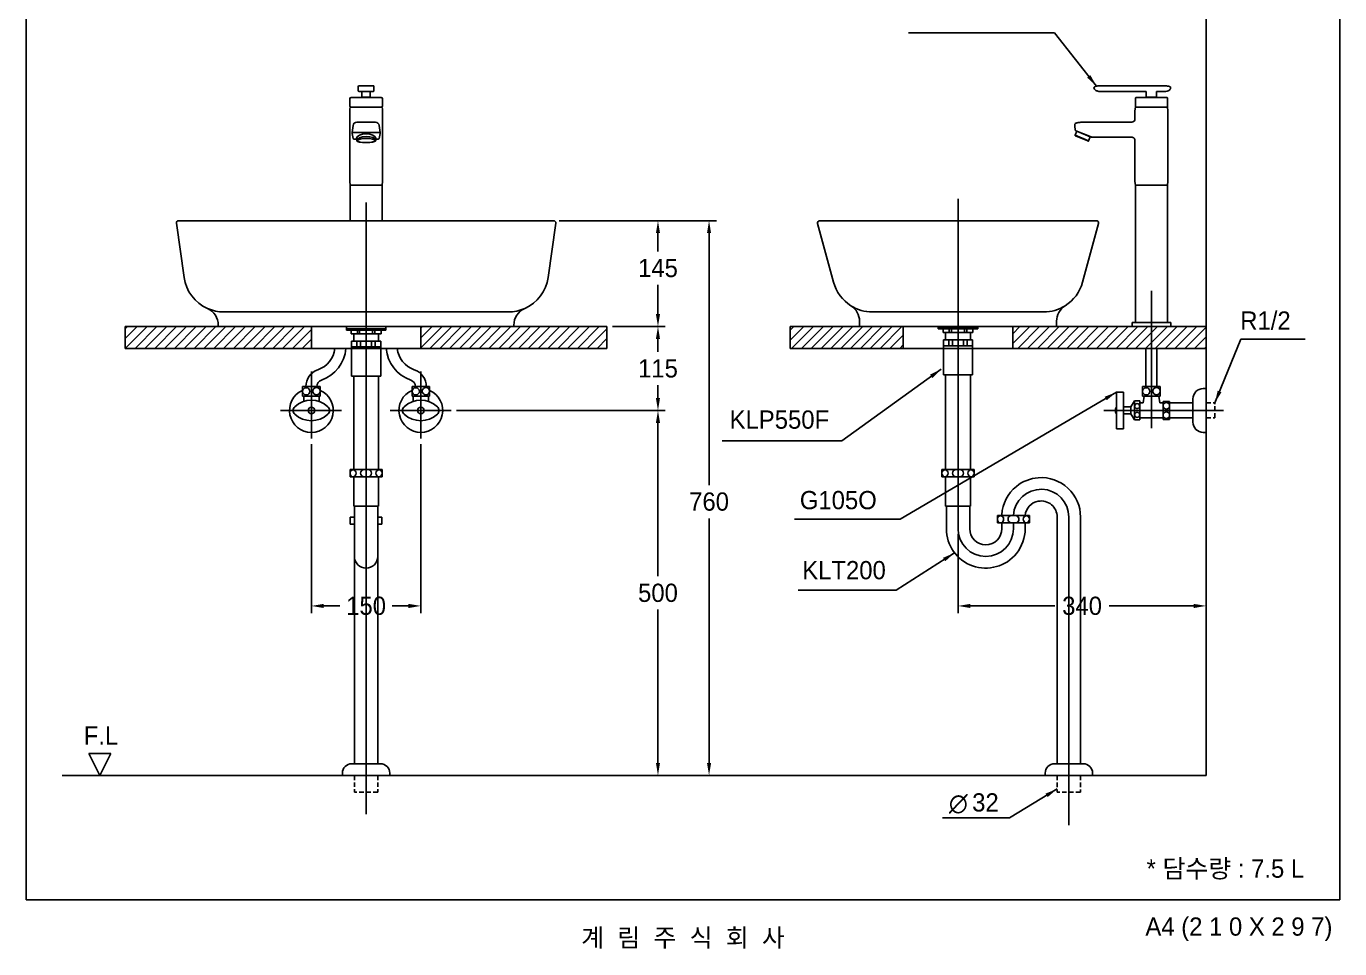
# Model space of a CAD drawing. Header units: millimetres. Extents: x 0 to 3800, y -67 to 2530.
# Drawn here: x 2000 to 3800, y -67 to 1197 of the extents above; entities that cross this region are included whole.
import ezdxf
from ezdxf.enums import TextEntityAlignment as Align
from ezdxf.lldxf.tags import DXFTag

# ---------------------------------------------------------------- set-up
doc = ezdxf.new("R2010")
doc.units = ezdxf.units.MM
doc.linetypes.add('DASHED2', pattern=[9.525, 6.35, -3.175])
for name, color, linetype in [('TEXT', 7, 'Continuous'), ('내부선 및 부속', 4, 'Continuous'), ('도각라인', 255, 'Continuous'), ('외형선', 3, 'Continuous'), ('점선', 6, 'DASHED2'), ('중심선', 1, 'DASHED'), ('치수선', 7, 'Continuous')]:
    doc.layers.add(name, color=color, linetype=linetype)
doc.styles.add('140911', font='HBATANG.TTF')
doc.styles.add('____', font='')
doc.styles.add('타이틀', font='H2GTRM.TTF', dxfattribs={"height": 25})
doc.styles.get('____').set_extended_font_data('굴림')
tags = doc.linetypes.add('DASHDOT', pattern=[70, 31, -13, 13, -13]).pattern_tags.tags
tags[10:11] = [DXFTag(74, 4), DXFTag(75, 0), DXFTag(340, '0'), DXFTag(46, 0.0), DXFTag(50, 0.0), DXFTag(44, 0.0), DXFTag(45, 0.0)]
tags[8:9] = [DXFTag(74, 4), DXFTag(75, 0), DXFTag(340, '0'), DXFTag(46, 0.0), DXFTag(50, 0.0), DXFTag(44, 0.0), DXFTag(45, 0.0)]
tags[6:7] = [DXFTag(74, 4), DXFTag(75, 0), DXFTag(340, '0'), DXFTag(46, 0.0), DXFTag(50, 0.0), DXFTag(44, 0.0), DXFTag(45, 0.0)]
tags[4:5] = [DXFTag(74, 4), DXFTag(75, 0), DXFTag(340, '0'), DXFTag(46, 0.0), DXFTag(50, 0.0), DXFTag(44, 0.0), DXFTag(45, 0.0)]
tags = doc.linetypes.add('DASHED', pattern=[25.72, 12.86, -12.86]).pattern_tags.tags
tags[6:7] = [DXFTag(74, 4), DXFTag(75, 0), DXFTag(340, '0'), DXFTag(46, 0.0), DXFTag(50, 0.0), DXFTag(44, 0.0), DXFTag(45, 0.0)]
tags[4:5] = [DXFTag(74, 4), DXFTag(75, 0), DXFTag(340, '0'), DXFTag(46, 0.0), DXFTag(50, 0.0), DXFTag(44, 0.0), DXFTag(45, 0.0)]
doc.dimstyles.new('MSADIM', dxfattribs={"dimtxt": 33, "dimasz": 17, "dimexe": 10, "dimexo": 7.5, "dimgap": 10, "dimtad": 0, "dimtih": 1, "dimtoh": 1, "dimdec": 0, "dimzin": 1, "dimdsep": 46, "dimtxsty": '____', "dimcen": 11.25, "dimadec": 0, "dimazin": 0, "dimtfac": 1, "dimtdec": 0, "dimtix": 1, "dimtmove": 0, "dimatfit": 3, "dimfxl": 1, "dimtolj": 1, "dimtzin": 1, "dimarcsym": 0})
pattern_1 = [(45, (772.659, 6545.407), (-6.735192, 6.735192), [])]
pattern_2 = [(45, (729.512, 6545.407), (-6.735192, 6.735192), [])]

# ---------------------------------------------------------------- blocks, each defined once
blk = doc.blocks.new('*D58')
at = {"layer": '치수선', "color": 0, "linetype": 'Continuous', "lineweight": -2, "transparency": 16777216}
for p, q in [((2730.2, 930.6), (2875.7, 930.6)), ((2865.7, 913.6), (2865.7, 888.5)), ((2865.7, 802.6), (2865.7, 842.8)), ((2803.2, 785.6), (2875.7, 785.6))]:
    blk.add_line(p, q, dxfattribs=at)
at = {"layer": '치수선', "color": 0, "linetype": 'Continuous', "transparency": 16777216}
for points in [[(2862.9, 913.6), (2868.5, 913.6), (2865.7, 930.6)], [(2862.9, 802.6), (2868.5, 802.6), (2865.7, 785.6)]]:
    blk.add_solid(points, dxfattribs=at)
at = {"layer": '치수선', "color": 0, "linetype": 'Continuous', "transparency": 16777216, "insert": (2865.7, 865.6), "char_height": 25, "attachment_point": 5, "style": '____'}
blk.add_mtext('\\A1;145', dxfattribs=at)
blk = doc.blocks.new('*D59')
at = {"layer": '치수선', "color": 0, "linetype": 'Continuous', "lineweight": -2, "transparency": 16777216}
for p, q in [((2803.2, 785.6), (2875.7, 785.6)), ((2865.7, 768.6), (2865.7, 751)), ((2865.7, 687.6), (2865.7, 705.3)), ((2589.6, 670.6), (2875.7, 670.6))]:
    blk.add_line(p, q, dxfattribs=at)
at = {"layer": '치수선', "color": 0, "linetype": 'Continuous', "transparency": 16777216}
for points in [[(2862.9, 768.6), (2868.5, 768.6), (2865.7, 785.6)], [(2862.9, 687.6), (2868.5, 687.6), (2865.7, 670.6)]]:
    blk.add_solid(points, dxfattribs=at)
at = {"layer": '치수선', "color": 0, "linetype": 'Continuous', "transparency": 16777216, "insert": (2865.7, 728.1), "char_height": 25, "attachment_point": 5, "style": '____'}
blk.add_mtext('\\A1;115', dxfattribs=at)
blk = doc.blocks.new('*D60')
at = {"layer": '치수선', "color": 0, "linetype": 'Continuous', "lineweight": -2, "transparency": 16777216}
for p, q in [((2589.6, 670.6), (2875.7, 670.6)), ((2865.7, 653.6), (2865.7, 443.4)), ((2865.7, 187.6), (2865.7, 397.8)), ((2803.2, 170.6), (2875.7, 170.6))]:
    blk.add_line(p, q, dxfattribs=at)
at = {"layer": '치수선', "color": 0, "linetype": 'Continuous', "transparency": 16777216}
for points in [[(2862.9, 653.6), (2868.5, 653.6), (2865.7, 670.6)], [(2862.9, 187.6), (2868.5, 187.6), (2865.7, 170.6)]]:
    blk.add_solid(points, dxfattribs=at)
at = {"layer": '치수선', "color": 0, "linetype": 'Continuous', "transparency": 16777216, "insert": (2865.7, 420.6), "char_height": 25, "attachment_point": 5, "style": '____'}
blk.add_mtext('\\A1;500', dxfattribs=at)
blk = doc.blocks.new('*D61')
at = {"layer": '치수선', "color": 0, "linetype": 'Continuous', "lineweight": -2, "transparency": 16777216}
for p, q in [((2730.2, 930.6), (2945.7, 930.6)), ((2935.7, 913.6), (2935.7, 568.4)), ((2935.7, 187.6), (2935.7, 522.8)), ((2873.2, 170.6), (2945.7, 170.6))]:
    blk.add_line(p, q, dxfattribs=at)
at = {"layer": '치수선', "color": 0, "linetype": 'Continuous', "transparency": 16777216}
for points in [[(2932.9, 913.6), (2938.5, 913.6), (2935.7, 930.6)], [(2932.9, 187.6), (2938.5, 187.6), (2935.7, 170.6)]]:
    blk.add_solid(points, dxfattribs=at)
at = {"layer": '치수선', "color": 0, "linetype": 'Continuous', "transparency": 16777216, "insert": (2935.7, 545.6), "char_height": 25, "attachment_point": 5, "style": '____'}
blk.add_mtext('\\A1;760', dxfattribs=at)
blk = doc.blocks.new('*D62')
at = {"layer": '치수선', "color": 0, "linetype": 'Continuous', "lineweight": -2, "transparency": 16777216}
for p, q in [((2390.7, 624.6), (2390.7, 392.8)), ((2540.7, 624.6), (2540.7, 392.8)), ((2407.7, 402.8), (2429.7, 402.8)), ((2523.7, 402.8), (2501.6, 402.8))]:
    blk.add_line(p, q, dxfattribs=at)
at = {"layer": '치수선', "color": 0, "linetype": 'Continuous', "transparency": 16777216}
for points in [[(2407.7, 405.6), (2407.7, 399.9), (2390.7, 402.8)], [(2523.7, 405.6), (2523.7, 399.9), (2540.7, 402.8)]]:
    blk.add_solid(points, dxfattribs=at)
at = {"layer": '치수선', "color": 0, "linetype": 'Continuous', "transparency": 16777216, "insert": (2465.7, 402.8), "char_height": 25, "attachment_point": 5, "style": '____'}
blk.add_mtext('\\A1;150', dxfattribs=at)
blk = doc.blocks.new('*D63')
at = {"layer": '치수선', "color": 0, "linetype": 'Continuous', "lineweight": -2, "transparency": 16777216}
for p, q in [((3276.9, 501.1), (3276.9, 392.8)), ((3616.9, 414.5), (3616.9, 392.8)), ((3293.9, 402.8), (3409.6, 402.8)), ((3599.9, 402.8), (3484.2, 402.8))]:
    blk.add_line(p, q, dxfattribs=at)
at = {"layer": '치수선', "color": 0, "linetype": 'Continuous', "transparency": 16777216}
for points in [[(3293.9, 405.6), (3293.9, 399.9), (3276.9, 402.8)], [(3599.9, 405.6), (3599.9, 399.9), (3616.9, 402.8)]]:
    blk.add_solid(points, dxfattribs=at)
at = {"layer": '치수선', "color": 0, "linetype": 'Continuous', "transparency": 16777216, "insert": (3446.9, 402.8), "char_height": 25, "attachment_point": 5, "style": '____'}
blk.add_mtext('\\A1;340', dxfattribs=at)

msp = doc.modelspace()

# ---------------------------------------------------------------- hatches: boundary and pattern name
at = {"layer": '점선'}
h = msp.add_hatch(dxfattribs=at)
h.set_pattern_fill('ANSI31', color=256, scale=3)
h.set_pattern_definition(pattern_1)
h.paths.add_polyline_path([(2390.7, 785.6), (2135.7, 785.6), (2135.7, 755.6), (2390.7, 755.6)])
h = msp.add_hatch(dxfattribs=at)
h.set_pattern_fill('ANSI31', color=256, scale=3)
h.set_pattern_definition(pattern_1)
h.paths.add_polyline_path([(2795.7, 785.6), (2540.7, 785.6), (2540.7, 755.6), (2795.7, 755.6)])
h = msp.add_hatch(dxfattribs=at)
h.set_pattern_fill('ANSI31', color=256, scale=3)
h.set_pattern_definition(pattern_2)
h.paths.add_polyline_path([(3201.9, 785.6), (3046.9, 785.6), (3046.9, 755.6), (3201.9, 755.6)])
h = msp.add_hatch(dxfattribs=at)
h.set_pattern_fill('ANSI31', color=256, scale=3)
h.set_pattern_definition(pattern_2)
h.paths.add_polyline_path([(3616.9, 785.6), (3351.9, 785.6), (3351.9, 755.6), (3616.9, 755.6)])

# ---------------------------------------------------------------- linework, layer by layer
msp.add_line((2465.7, 604.9), (2465.7, 561))
at = {"color": 3}
msp.add_line((3444.8, 170.6), (3444.8, 170.6), dxfattribs=at)
at = {"layer": '내부선 및 부속', "linetype": 'Continuous'}
for p, q in [((2486.3, 1099.6), (2445.3, 1099.6)), ((2455, 1108.7), (2455, 1114.4)), ((2455.8, 1115.5), (2475.5, 1115.5)), ((2475.5, 1107.7), (2456, 1107.7)), ((2459.9, 1107.7), (2459.9, 1099.7)), ((2471.5, 1099.7), (2459.9, 1099.7)), ((2471.5, 1099.7), (2471.5, 1107.7)), ((2476.5, 1114.4), (2476.5, 1108.7)), ((3534.8, 1107.7), (3471.7, 1107.7)), ((3520.4, 1099.6), (3519.9, 1099.1)), ((3519.9, 1099.1), (3519.9, 1086.1)), ((3520.4, 1099.6), (3563.4, 1099.6)), ((3534.8, 1107.7), (3534.8, 1099.7)), ((3549, 1099.7), (3534.8, 1099.7)), ((3537.9, 1099.7), (3535.3, 1099.7)), ((3540.1, 1099.7), (3543.7, 1099.7)), ((3546.9, 1099.7), (3545.9, 1099.7)), ((3559.9, 1107.7), (3549, 1107.7)), ((3549, 1107.7), (3549, 1099.7)), ((3556.9, 1099.6), (3557.4, 1099.6)), ((3563.4, 1099.6), (3563.9, 1099.1)), ((3563.9, 1099.1), (3563.9, 1086.1)), ((2443.3, 1088.1), (2443.3, 1097.6)), ((2443.3, 1084.1), (2443.3, 984.1)), ((2486.3, 1086.1), (2445.3, 1086.1)), ((2488.3, 1097.6), (2488.3, 1088.1)), ((2488.3, 1084.1), (2488.3, 984.1)), ((3519.4, 1081.1), (3519.9, 1086.1)), ((3519.4, 1081.1), (3519.4, 1070)), ((3519.9, 1086.1), (3563.9, 1086.1)), ((3564.4, 1081.1), (3563.9, 1086.1)), ((3564.4, 1081.1), (3564.4, 984.1)), ((2478.7, 1065.5), (2452.8, 1065.5)), ((3487.8, 1065.5), (3514.9, 1065.5)), ((2446.5, 1051.4), (2447.9, 1061.2)), ((2484.8, 1051.4), (2446.5, 1051.4)), ((2446.5, 1050.2), (2448.1, 1043.3)), ((2484.2, 1051.4), (2447.7, 1051.4)), ((2483.4, 1043.3), (2485, 1050.2)), ((2483.6, 1061.1), (2484.8, 1051.4)), ((3439.6, 1053.2), (3437.4, 1047.7)), ((3455.9, 1040.2), (3437.4, 1047.7)), ((3437.8, 1046.7), (3454.9, 1039.8)), ((3438.5, 1053.6), (3459.2, 1045.3)), ((3439.6, 1053.2), (3458.1, 1045.7)), ((3458.1, 1045.7), (3455.9, 1040.2)), ((3461, 1045), (3461, 1045)), ((3461, 1045), (3461, 1045)), ((3514.9, 1045), (3461, 1045)), ((3514.9, 1045), (3514.9, 1045)), ((2449.2, 1042.3), (2452.7, 1042.3)), ((2479, 1042.3), (2482.2, 1042.3)), ((3519.4, 1040.5), (3519.4, 984.1)), ((2443.3, 984.1), (2443.8, 979.1)), ((2487.8, 979.1), (2443.8, 979.1)), ((2443.8, 930.6), (2443.8, 979.1)), ((2488.3, 984.1), (2487.8, 979.1)), ((2487.8, 930.6), (2487.8, 979.1)), ((3519.4, 984.1), (3519.9, 979.1)), ((3563.9, 979.1), (3519.9, 979.1)), ((3519.9, 791.1), (3519.9, 979.1)), ((3564.4, 984.1), (3563.9, 979.1)), ((3563.9, 791.1), (3563.9, 979.1)), ((2270.7, 805.6), (2660.7, 805.6)), ((3159.4, 805.6), (3394.4, 805.6)), ((2438.7, 785.6), (2438.7, 780.6)), ((2438.7, 782.6), (2492.7, 782.6)), ((2438.7, 780.6), (2492.7, 780.6)), ((2445.2, 780.6), (2445.2, 775.6)), ((2445.2, 775.6), (2486.2, 775.6)), ((2448.7, 765.6), (2448.7, 775.6)), ((2453.7, 780.6), (2453.7, 775.6)), ((2456.7, 780.6), (2456.7, 775.6)), ((2474.7, 780.6), (2474.7, 775.6)), ((2477.7, 780.6), (2477.7, 775.6)), ((2482.7, 765.6), (2482.7, 775.6)), ((2486.2, 780.6), (2486.2, 775.6)), ((2492.7, 785.6), (2492.7, 780.6)), ((3249.9, 785.6), (3249.9, 782.3)), ((3249.9, 784.3), (3303.9, 784.3)), ((3249.9, 782.3), (3303.9, 782.3)), ((3256.4, 782.3), (3256.4, 777.3)), ((3256.4, 777.3), (3297.4, 777.3)), ((3259.9, 767.3), (3259.9, 777.3)), ((3264.9, 782.3), (3264.9, 777.3)), ((3267.9, 782.3), (3267.9, 777.3)), ((3285.9, 782.3), (3285.9, 777.3)), ((3288.9, 782.3), (3288.9, 777.3)), ((3293.9, 767.3), (3293.9, 777.3)), ((3297.4, 782.3), (3297.4, 777.3)), ((3303.9, 785.6), (3303.9, 782.3)), ((3515.4, 791.1), (3515.4, 785.6)), ((3568.4, 791.1), (3515.4, 791.1)), ((3519.9, 791.1), (3521.4, 791.1)), ((3562.4, 791.1), (3562.4, 791.1)), ((3563.9, 791.1), (3562.4, 791.1)), ((3568.4, 791.1), (3568.4, 785.6)), ((2445.7, 765.6), (2445.7, 717.6)), ((2445.7, 765.6), (2485.7, 765.6)), ((2445.7, 757.6), (2485.7, 757.6)), ((2448.7, 757.6), (2482.7, 757.6)), ((2453.2, 765.6), (2453.2, 757.6)), ((2458.2, 765.6), (2458.2, 757.6)), ((2473.2, 765.6), (2473.2, 757.6)), ((2478.2, 765.6), (2478.2, 757.6)), ((2485.7, 765.6), (2485.7, 720.9)), ((3256.9, 767.3), (3256.9, 719.3)), ((3256.9, 767.3), (3296.9, 767.3)), ((3256.9, 759.3), (3296.9, 759.3)), ((3259.9, 759.3), (3293.9, 759.3)), ((3264.4, 767.3), (3264.4, 759.3)), ((3269.4, 767.3), (3269.4, 759.3)), ((3284.4, 767.3), (3284.4, 759.3)), ((3289.4, 767.3), (3289.4, 759.3)), ((3296.9, 767.3), (3296.9, 719.3)), ((3534.4, 703.4), (3534.4, 755.6)), ((3549.4, 703.4), (3549.4, 755.6)), ((2485.7, 720.9), (2485.7, 717.6)), ((2378.7, 703.4), (2378.7, 690.4)), ((2402.7, 703.4), (2378.7, 703.4)), ((2402.7, 703.4), (2402.7, 690.4)), ((2445.7, 717.6), (2485.7, 717.6)), ((2448.7, 589.6), (2448.7, 717.6)), ((2482.7, 589.6), (2482.7, 717.6)), ((2528.7, 703.4), (2528.7, 690.4)), ((2552.7, 703.4), (2528.7, 703.4)), ((2552.7, 703.4), (2552.7, 690.4)), ((3256.9, 719.3), (3296.9, 719.3)), ((3259.9, 589.6), (3259.9, 719.3)), ((3293.9, 589.6), (3293.9, 719.3)), ((3529.9, 703.4), (3553.9, 703.4)), ((3529.9, 690.4), (3529.9, 703.4)), ((3553.9, 690.4), (3553.9, 703.4)), ((2402.7, 690.4), (2378.7, 690.4)), ((2380.2, 690.4), (2380.2, 682.9)), ((2401.2, 690.4), (2401.2, 682.9)), ((2552.7, 690.4), (2528.7, 690.4)), ((2530.2, 690.4), (2530.2, 682.9)), ((2551.2, 690.4), (2551.2, 682.9)), ((3493.9, 695.6), (3493.9, 645.6)), ((3493.9, 695.6), (3503.9, 695.6)), ((3503.9, 695.6), (3503.9, 645.6)), ((3529.9, 690.4), (3553.9, 690.4)), ((3530.4, 680.9), (3531.9, 690.4)), ((3551.9, 690.4), (3553.4, 680.9)), ((3598.9, 686.6), (3598.9, 654.6)), ((3612.9, 700.6), (3616.9, 700.6)), ((3503.9, 675.4), (3513.9, 675.4)), ((3518.9, 683.6), (3513.9, 675.4)), ((3513.9, 675.4), (3513.9, 665.9)), ((3518.9, 683.6), (3518.9, 657.6)), ((3518.9, 683.6), (3525.9, 683.6)), ((3525.9, 683.6), (3525.9, 657.6)), ((3525.9, 680.9), (3530.4, 680.9)), ((3553.4, 680.9), (3557.9, 680.9)), ((3557.9, 683.1), (3557.9, 658.1)), ((3557.9, 683.1), (3566.9, 683.1)), ((3566.9, 683.1), (3566.9, 658.1)), ((3566.9, 680.9), (3598.9, 680.9)), ((3503.9, 665.9), (3513.9, 665.9)), ((3513.9, 665.9), (3518.9, 657.6)), ((3518.9, 657.6), (3525.9, 657.6)), ((3525.9, 660.4), (3557.9, 660.4)), ((3557.9, 658.1), (3566.9, 658.1)), ((3566.9, 660.4), (3598.9, 660.4)), ((3493.9, 645.6), (3503.9, 645.6)), ((3612.9, 640.6), (3616.9, 640.6)), ((2443.7, 589.6), (2487.7, 589.6)), ((2443.7, 589.6), (2443.7, 579.6)), ((2443.7, 579.6), (2487.7, 579.6)), ((2448.7, 579.6), (2448.7, 539.6)), ((2482.7, 579.6), (2482.7, 539.6)), ((2487.7, 589.6), (2487.7, 579.6)), ((3254.9, 589.6), (3298.9, 589.6)), ((3254.9, 589.6), (3254.9, 579.6)), ((3254.9, 579.6), (3298.9, 579.6)), ((3259.9, 579.6), (3259.9, 539.6)), ((3293.9, 579.6), (3293.9, 539.6)), ((3298.9, 589.6), (3298.9, 579.6)), ((2443.9, 524.6), (2443.9, 514.6)), ((2449.7, 524.6), (2443.9, 524.6)), ((2448.7, 539.6), (2482.7, 539.6)), ((2449.7, 539.6), (2449.7, 186.6)), ((2481.7, 539.6), (2481.7, 186.6)), ((2487.4, 524.6), (2481.7, 524.6)), ((2487.4, 524.6), (2487.4, 514.6)), ((3259.9, 539.6), (3293.9, 539.6)), ((3260.9, 539.6), (3260.9, 508.6)), ((3292.9, 539.6), (3292.9, 508.6)), ((3330.9, 526.6), (3356.9, 526.6)), ((3330.9, 526.6), (3330.9, 516.6)), ((3336.9, 526.6), (3336.9, 527.7)), ((3356.9, 526.6), (3374.9, 526.6)), ((3374.9, 526.6), (3374.9, 516.6)), ((3412.8, 524.6), (3412.8, 186.6)), ((3444.8, 524.6), (3444.8, 186.6)), ((2449.7, 514.6), (2443.9, 514.6)), ((2487.4, 514.6), (2481.7, 514.6)), ((3330.9, 516.6), (3356.9, 516.6)), ((3336.9, 516.6), (3336.9, 508.6)), ((3356.9, 516.6), (3374.9, 516.6)), ((3368.9, 516.6), (3368.9, 508.6)), ((2485.2, 186.6), (2446.2, 186.6)), ((3448.3, 186.6), (3409.3, 186.6)), ((2433.2, 173.6), (2433.2, 170.6)), ((2481.7, 170.6), (2481.7, 170.6)), ((2498.2, 173.6), (2498.2, 170.6)), ((3396.3, 173.6), (3396.3, 170.6)), ((3461.3, 173.6), (3461.3, 170.6))]:
    msp.add_line(p, q, dxfattribs=at)
at = {"layer": '내부선 및 부속', "linetype": 'Continuous', "flags": 128}
for points in [[(2526.9, 712.2, -0.300072), (2493.3, 755.6)], [(2531.7, 726.4, -0.291161), (2508.4, 755.6)], [(2531.7, 726.4, -0.321708), (2548.2, 703.4)], [(2526.9, 712.2, -0.323088), (2533.2, 703.4)], [(2367.9, 675.8, -0.388889), (2413.4, 675.8)], [(2517.9, 675.8, -0.388889), (2563.4, 675.8)], [(2367.9, 665.4, -0.44), (2367.9, 675.8)], [(2413.4, 675.8, -0.44), (2413.4, 665.4)], [(2517.9, 665.4, -0.44), (2517.9, 675.8)], [(2563.4, 675.8, -0.44), (2563.4, 665.4)], [(2413.4, 665.4, -0.388889), (2367.9, 665.4)], [(2563.4, 665.4, -0.388889), (2517.9, 665.4)], [(2447.9, 579.7, -0.859727), (2447.9, 589.5)], [(2447.9, 589.5, -0.859727), (2447.9, 579.7)], [(3259.1, 579.7, -0.859727), (3259.1, 589.5)], [(3259.1, 589.5, -0.859727), (3259.1, 579.7)], [(3335.1, 516.7, -0.859727), (3335.1, 526.5)], [(3335.1, 526.5, -0.859727), (3335.1, 516.7)]]:
    msp.add_lwpolyline(points, format="xyb", dxfattribs=at)
at = {"layer": '내부선 및 부속', "linetype": 'Continuous'}
for centre, radius in [((2397.7, 697), 5), ((2547.7, 697), 5), ((3548.9, 697), 5), ((2383.7, 696.8), 5), ((2533.7, 696.8), 5), ((3534.9, 696.8), 5), ((2390.7, 670.6), 4.5), ((2540.7, 670.6), 4.5), ((3522.4, 676.6), 3.5), ((3522.4, 664.6), 3.5), ((3562.4, 677.1), 4.5), ((3562.4, 664.1), 4.5)]:
    msp.add_circle(centre, radius, dxfattribs=at)
for centre, radius, start, end in [((2445.3, 1097.6), 2, 90, 180), ((2456, 1108.7), 1, 180, 270), ((2475.5, 1108.7), 1, 270, 0), ((2486.3, 1097.6), 2, 0, 90), ((2445.3, 1088.1), 2, 180, 270), ((2445.3, 1084.1), 2, 90, 180), ((2486.3, 1088.1), 2, 270, 0), ((2486.3, 1084.1), 2, 0.0003, 90), ((2452.8, 1060.5), 5, 90, 172.2348), ((2478.7, 1060.5), 5, 7.0132, 90), ((3514.9, 1070), 4.5, 270.0001, 359.9999), ((3438.1, 1047.4), 0.8, 158, 248), ((3439, 1054.7), 1.2, 195.3752, 247.8823), ((3455.2, 1040.5), 0.8, 248, 338), ((2270.7, 860.6), 55, 246.0305, 270), ((2660.7, 860.6), 55, 270, 293.9695), ((3159.4, 860.6), 55, 237.91, 270), ((3394.4, 860.6), 55, 270, 302.09), ((2388.4, 759.4), 34.8, 288.8443, 353.7782), ((2388.4, 759.4), 49.8, 288.8443, 355.6564), ((2407.5, 703.4), 24.3, 108.8443, 180.1778), ((2407.5, 703.4), 9.31, 108.8443, 180.4644), ((2390.7, 670.6), 30, 113.5782, 66.4218), ((2540.7, 670.6), 30, 113.5782, 66.4218), ((3612.9, 686.6), 14, 90, 180), ((3500.3, 670.6), 7.84, 144.9654, 215.0346), ((3612.9, 654.6), 14, 180, 270), ((2463.2, 584.6), 5, 90, 270), ((2468.2, 584.6), 5, 270, 90), ((2484.2, 584.6), 5, 98.6269, 261.3731), ((2482.7, 584.6), 5, 278.6269, 81.3731), ((3274.4, 584.6), 5, 90, 270), ((3279.4, 584.6), 5, 270, 90), ((3295.4, 584.6), 5, 98.6269, 261.3731), ((3293.9, 584.6), 5, 278.6269, 81.3731), ((3390.8, 524.6), 54, 94.1511, 128.8985), ((3390.8, 524.6), 54, 0, 94.1511), ((3390.8, 524.6), 54, 128.8985, 176.6714), ((3390.8, 524.6), 22, 100.2345, 174.7841), ((3390.8, 524.6), 22, 0, 100.2345), ((3350.4, 521.6), 5, 134.3525, 225.6475), ((3350.4, 521.6), 5, 90, 134.3525), ((3355.4, 521.6), 5, 72.5424, 90), ((3355.4, 521.6), 5, 287.4559, 72.5441), ((3371.4, 521.6), 5, 98.6269, 261.3731), ((3369.9, 521.6), 5, 278.6269, 81.3731), ((3314.9, 508.6), 54, 180, 321.0576), ((3314.9, 508.6), 22, 180, 0), ((3350.4, 521.6), 5, 225.6475, 270), ((3350.4, 521.6), 5, 269.9983, 270), ((3355.4, 521.6), 5, 270, 287.4576), ((3355.4, 521.6), 5, 270, 270.0017), ((3314.9, 508.6), 54, 321.0576, 0), ((2465.7, 470.6), 16, 180, 0), ((2446.2, 173.6), 13, 90, 180), ((2485.2, 173.6), 13, 0, 90), ((3409.3, 173.6), 13, 90, 180), ((3448.3, 173.6), 13, 0, 90)]:
    msp.add_arc(centre, radius, start, end, dxfattribs=at)
for points in [[(2455, 1114.4), (2455, 1115.1), (2455.4, 1115.5), (2455.8, 1115.5)], [(2475.5, 1115.5), (2476.1, 1115.5), (2476.5, 1115.1), (2476.5, 1114.4)], [(2447.7, 1051.4), (2446.9, 1051.4), (2446.3, 1050.6), (2446.5, 1050.2)], [(2485, 1050.2), (2485.2, 1050.6), (2484.6, 1051.4), (2484.2, 1051.4)], [(2448.1, 1043.3), (2448.1, 1042.9), (2448.5, 1042.3), (2449.2, 1042.3)], [(2482.2, 1042.3), (2482.8, 1042.3), (2483.2, 1042.9), (2483.4, 1043.3)]]:
    msp.add_open_spline(points, degree=3, dxfattribs=at)
for points, knots in [([(3463.2, 1113), (3463.2, 1113.2), (3463.4, 1113.6), (3464, 1114), (3464.7, 1114.4), (3465.5, 1114.7), (3466.3, 1114.9), (3467.2, 1115.1), (3468.1, 1115.2), (3469, 1115.3), (3469.9, 1115.4), (3470.8, 1115.4), (3471.4, 1115.5), (3471.7, 1115.5)], [0, 0, 0, 0, 0.062574, 0.137777, 0.222772, 0.313755, 0.407995, 0.504309, 0.602048, 0.700816, 0.800237, 0.90008, 1, 1, 1, 1]), ([(3471.7, 1107.7), (3470.6, 1107.7), (3468.9, 1107.9), (3466.7, 1108.7), (3465.1, 1109.6), (3463.7, 1110.9), (3463.2, 1112.3), (3463.2, 1113)], [0, 0, 0, 0, 0.3117, 0.471079, 0.633976, 0.809504, 1, 1, 1, 1]), ([(3471.7, 1115.5), (3488.1, 1115.5), (3512.7, 1115.5), (3541.4, 1115.5), (3554.2, 1115.5), (3559.3, 1115.5), (3561.4, 1115.5), (3563.9, 1115.2), (3566.3, 1114.7), (3567.8, 1114), (3568.4, 1113.3), (3568.4, 1113)], [0, 0, 0, 0, 0.504918, 0.757377, 0.883606, 0.899385, 0.915159, 0.946434, 0.976348, 0.989683, 1, 1, 1, 1]), ([(3568.4, 1113), (3568.4, 1112.3), (3568, 1111), (3566.2, 1109.2), (3563.4, 1108), (3561, 1107.7), (3559.9, 1107.7)], [0, 0, 0, 0, 0.174343, 0.365698, 0.687821, 1, 1, 1, 1]), ([(3436.9, 1062.3), (3436.9, 1062.4), (3436.9, 1062.5), (3437, 1062.8), (3437.1, 1063.2), (3437.8, 1063.8), (3438.9, 1064.4), (3440.5, 1064.9), (3442.6, 1065.3), (3445.3, 1065.5), (3448.6, 1065.5), (3451.9, 1065.5), (3456.2, 1065.5), (3463.8, 1065.5), (3474.7, 1065.5), (3483.4, 1065.5), (3487.8, 1065.5)], [0, 0, 0, 0, 0.003918, 0.007733, 0.015082, 0.029504, 0.058842, 0.089185, 0.12039, 0.1835, 0.2468, 0.309569, 0.372335, 0.497866, 0.748934, 1, 1, 1, 1]), ([(3436.9, 1062.3), (3436.9, 1061.7), (3436.9, 1060.7), (3437, 1059.4), (3437.1, 1058.4), (3437.2, 1057.6), (3437.3, 1057), (3437.4, 1056.4), (3437.5, 1055.6), (3437.7, 1054.9), (3437.8, 1054.5), (3437.8, 1054.4)], [0, 0, 0, 0, 0.240459, 0.365907, 0.504625, 0.599981, 0.649894, 0.749649, 0.836984, 0.945658, 1, 1, 1, 1]), ([(2465.8, 1049.6), (2473.1, 1049.6), (2479, 1046.5), (2479, 1043.1), (2479, 1043.1), (2479, 1040.8), (2479, 1040.8), (2479, 1038.4), (2470.4, 1037.6), (2466, 1037.6), (2466, 1037.6), (2465.8, 1037.6), (2465.8, 1037.6), (2465.6, 1037.6), (2465.6, 1037.6), (2465.4, 1037.6), (2461.1, 1037.6), (2453, 1038.2), (2452.8, 1040.6), (2452.8, 1040.6), (2452.6, 1043.1), (2452.6, 1043.1), (2452.6, 1046.5), (2458.5, 1049.6), (2465.8, 1049.6)], [0, 0, 0, 0, 0.125, 0.125, 0.125, 0.25, 0.25, 0.25, 0.375, 0.375, 0.375, 0.5, 0.5, 0.5, 0.625, 0.625, 0.625, 0.75, 0.75, 0.75, 0.875, 0.875, 0.875, 1, 1, 1, 1]), ([(2466, 1045.9), (2473.1, 1045.9), (2479, 1043.5), (2479, 1041), (2479, 1038.8), (2473.1, 1037.6), (2466, 1037.6), (2458.9, 1037.6), (2452.8, 1038.4), (2452.8, 1040.6), (2452.8, 1043.1), (2458.9, 1045.9), (2466, 1045.9)], [0, 0, 0, 0, 0.25, 0.25, 0.25, 0.5, 0.5, 0.5, 0.75, 0.75, 0.75, 1, 1, 1, 1]), ([(3459.2, 1045.3), (3459.2, 1045.3), (3459.3, 1045.2), (3459.4, 1045.2), (3459.5, 1045.2), (3459.5, 1045.2)], [0, 0, 0, 0, 0.322795, 0.658495, 1, 1, 1, 1]), ([(3459.5, 1045.2), (3459.5, 1045.2), (3459.6, 1045.1), (3459.7, 1045.1), (3459.8, 1045.1), (3459.8, 1045.1)], [0, 0, 0, 0, 0.346349, 0.680293, 1, 1, 1, 1]), ([(3461, 1045), (3461, 1045), (3460.7, 1045), (3460.5, 1045), (3460, 1045.1), (3459.8, 1045.1)], [0, 0, 0, 0, 0.10496, 0.426937, 1, 1, 1, 1]), ([(3514.9, 1045), (3515.1, 1045), (3515.4, 1045), (3515.8, 1044.9), (3516, 1044.9), (3516.2, 1044.8), (3516.4, 1044.7), (3516.7, 1044.6), (3516.9, 1044.5), (3517.1, 1044.4), (3517.3, 1044.3), (3517.6, 1044.1), (3517.7, 1044), (3518, 1043.8), (3518.1, 1043.6), (3518.3, 1043.4), (3518.5, 1043.2), (3518.6, 1043), (3518.7, 1042.8), (3518.9, 1042.6), (3519, 1042.4), (3519.1, 1042.1), (3519.2, 1041.9), (3519.2, 1041.7), (3519.3, 1041.5), (3519.3, 1041.2), (3519.4, 1040.9), (3519.4, 1040.6), (3519.4, 1040.5)], [0, 0, 0, 0, 0.09535, 0.114792, 0.158679, 0.181318, 0.227451, 0.250676, 0.29787, 0.32156, 0.369553, 0.39357, 0.442074, 0.466268, 0.514971, 0.539186, 0.587771, 0.611849, 0.660005, 0.683794, 0.731224, 0.754583, 0.801016, 0.823818, 0.868935, 0.890357, 0.934424, 1, 1, 1, 1]), ([(2466, 1037.6), (2472.7, 1037.6), (2478.1, 1038.8), (2478.1, 1040.4), (2478.1, 1042.1), (2472.7, 1043.3), (2466, 1043.3), (2459.5, 1043.3), (2454, 1042.1), (2454, 1040.4), (2454, 1038.8), (2459.5, 1037.6), (2466, 1037.6)], [0, 0, 0, 0, 0.25, 0.25, 0.25, 0.5, 0.5, 0.5, 0.75, 0.75, 0.75, 1, 1, 1, 1]), ([(2466, 1037.6), (2472.7, 1037.6), (2478.1, 1038.8), (2478.1, 1040.4), (2478.1, 1042.1), (2472.7, 1043.3), (2466, 1043.3), (2459.5, 1043.3), (2454, 1042.1), (2454, 1040.4), (2454, 1038.8), (2459.5, 1037.6), (2466, 1037.6)], [0, 0, 0, 0, 0.25, 0.25, 0.25, 0.5, 0.5, 0.5, 0.75, 0.75, 0.75, 1, 1, 1, 1])]:
    msp.add_open_spline(points, degree=3, knots=knots, dxfattribs=at)
at = {"layer": '도각라인', "color": 7}
for p, q in [((2000, 0), (2000, 2530)), ((3800, 2530), (3800, 0)), ((2000, 0), (3800, 0))]:
    msp.add_line(p, q, dxfattribs=at)
at = {"layer": '외형선', "linetype": 'Continuous'}
for p, q in [((3616.9, 170.6), (3616.9, 1270.6)), ((2216.2, 852.9), (2205.7, 927.2)), ((2208.7, 930.6), (2722.7, 930.6)), ((2715.1, 852.9), (2725.6, 927.2)), ((3106.3, 846.2), (3084.5, 926.8)), ((3087.4, 930.6), (3466.4, 930.6)), ((3447.5, 846.2), (3469.3, 926.8)), ((3141.9, 792.8), (3141.9, 785.6)), ((3411.9, 792.8), (3411.9, 785.6)), ((3411.9, 792.8), (3411.9, 785.6)), ((2135.7, 785.6), (2515.7, 785.6)), ((2135.7, 755.6), (2135.7, 785.6)), ((2263.2, 787.5), (2263.2, 785.6)), ((2263.2, 785.6), (2795.7, 785.6)), ((2390.7, 755.6), (2390.7, 785.6)), ((2540.7, 755.6), (2540.7, 785.6)), ((2668.2, 787.5), (2668.2, 785.6)), ((2795.7, 755.6), (2795.7, 785.6)), ((3616.9, 785.6), (3046.9, 785.6)), ((3046.9, 755.6), (3046.9, 785.6)), ((3141.9, 789.6), (3141.9, 785.6)), ((3141.9, 785.6), (3411.9, 785.6)), ((3201.9, 755.6), (3201.9, 785.6)), ((3351.9, 755.6), (3351.9, 785.6)), ((2135.7, 755.6), (2795.7, 755.6)), ((3616.9, 755.6), (3046.9, 755.6)), ((2115.9, 200.6), (2085.9, 200.6)), ((2085.9, 200.6), (2100.9, 170.6)), ((2100.9, 170.6), (2115.9, 200.6)), ((2049, 170.6), (3616.9, 170.6))]:
    msp.add_line(p, q, dxfattribs=at)
for centre, radius, start, end in [((2208.7, 927.6), 3, 90, 188.055), ((2722.7, 927.6), 3, 351.945, 90), ((3087.4, 927.6), 3, 90, 195.1413), ((3466.4, 927.6), 3, 344.8587, 90), ((2270.7, 860.6), 55, 188.055, 246.0305), ((2660.7, 860.6), 55, 293.9695, 351.945), ((3159.4, 860.6), 55, 195.1413, 237.91), ((3394.4, 860.6), 55, 302.09, 344.8587), ((2238.2, 787.5), 25, 0, 66.0305), ((2693.2, 787.5), 25, 113.9695, 180), ((3116.9, 792.8), 25, 0, 57.91), ((3436.9, 792.8), 25, 122.09, 180)]:
    msp.add_arc(centre, radius, start, end, dxfattribs=at)
at = {"layer": '점선'}
for p, q in [((3616.9, 680.9), (3628.9, 680.9)), ((3628.9, 660.4), (3628.9, 680.9)), ((3616.9, 660.4), (3628.9, 660.4)), ((2449.7, 170.6), (2449.7, 147.6)), ((2481.7, 170.6), (2481.7, 147.6)), ((3412.8, 170.5), (3412.8, 147.5)), ((3444.8, 170.5), (3444.8, 147.5)), ((2481.7, 147.6), (2449.7, 147.6)), ((3444.8, 147.5), (3412.8, 147.5))]:
    msp.add_line(p, q, dxfattribs=at)
at = {"layer": '중심선', "linetype": 'DASHDOT'}
for p, q in [((2465.7, 955.6), (2465.7, 755.6)), ((3276.9, 960.6), (3276.9, 508.6)), ((2465.7, 117.6), (2465.7, 945.1)), ((3541.9, 646.3), (3541.9, 834.4)), ((2390.7, 724), (2390.7, 632.1)), ((2540.7, 724), (2540.7, 632.1)), ((2348.6, 670.6), (2432.1, 670.6)), ((2498.6, 670.6), (2582.1, 670.6)), ((3476.5, 670.6), (3640.5, 670.6)), ((3428.8, 524.6), (3428.8, 102.6)), ((3352.9, 516.6), (3352.9, 508.6))]:
    msp.add_line(p, q, dxfattribs=at)
for centre, start, end in [((3390.8, 524.6), 0, 176.6714), ((3314.9, 508.6), 180, 0)]:
    msp.add_arc(centre, 38, start, end, dxfattribs=at)

# ---------------------------------------------------------------- texts
at = {"layer": 'TEXT', "style": '타이틀'}
msp.add_text('F.L', height=25, dxfattribs=at).set_placement((2102.4, 225.3), align=Align.MIDDLE)
for s, p in [('* 담수량 : 7.5 L', (3643.3, 42.9)), ('계  림  주  식  회  사', (2900, -51.7))]:
    msp.add_text(s, height=25, dxfattribs=at).set_placement(p, align=Align.MIDDLE_CENTER)
msp.add_text('A4 (2 1 0 X 2 9 7)', height=25, dxfattribs=at).set_placement((3790, -36.5), align=Align.MIDDLE_RIGHT)
at = {"layer": 'TEXT', "char_height": 25, "width": 380.447, "attachment_point": 1, "line_spacing_factor": 0.963855, "style": '타이틀'}
for s, insert in [('\\A1;KLP550F', (2963.9, 670.6)), ('\\A1;G105O', (3060.1, 560.3)), ('\\A1;KLT200', (3063.4, 464.3))]:
    msp.add_mtext(s, dxfattribs=dict(at, insert=insert))
at = {"layer": '치수선'}
for s, style, p in [('∅', '140911', (3264.4, 119.7)), ('32', '타이틀', (3296.3, 121.1))]:
    msp.add_text(s, height=25, dxfattribs=dict(at, style=style)).set_placement(p)
at = {"layer": '치수선', "insert": (3663.7, 806.3), "char_height": 25, "width": 380.447, "attachment_point": 1, "line_spacing_factor": 0.963855, "style": '타이틀'}
msp.add_mtext('\\A1;R1/2', dxfattribs=at)

# ---------------------------------------------------------------- dimensions: what is measured, and where the dimension line sits
at = {"layer": '치수선', "linetype": 'Continuous'}
for base, p2, picture, middle in [((2865.7, 785.6), (2795.7, 785.6), '*D58', (2865.7, 865.6)), ((2935.7, 170.6), (2865.7, 170.6), '*D61', (2935.7, 545.6))]:
    dim = msp.add_linear_dim(base=base, p1=(2722.7, 930.6), p2=p2, angle=90, dimstyle='MSADIM', override={"dimtxt": 25}, dxfattribs=at)
    dim.commit()
    dim.dimension.update_dxf_attribs({"geometry": picture, "text_midpoint": middle, "dimtype": 160})
for base, p1, p2, picture, middle in [((2865.7, 670.6), (2795.7, 785.6), (2582.1, 670.6), '*D59', (2865.7, 728.1)), ((2865.7, 170.6), (2582.1, 670.6), (2795.7, 170.6), '*D60', (2865.7, 420.6))]:
    dim = msp.add_linear_dim(base=base, p1=p1, p2=p2, angle=90, dimstyle='MSADIM', override={"dimtxt": 25}, dxfattribs=at)
    dim.commit()
    dim.dimension.update_dxf_attribs({"geometry": picture, "text_midpoint": middle})
dim = msp.add_linear_dim(base=(2540.7, 402.8), p1=(2390.7, 632.1), p2=(2540.7, 632.1), dimstyle='MSADIM', override={"dimtxt": 25}, dxfattribs=at)
dim.commit()
dim.dimension.update_dxf_attribs({"geometry": '*D62', "text_midpoint": (2465.7, 402.8), "dimtype": 160})
dim = msp.add_linear_dim(base=(3616.9, 402.8), p1=(3276.9, 508.6), p2=(3616.9, 422), dimstyle='MSADIM', override={"dimtxt": 25}, dxfattribs=at)
dim.commit()
dim.dimension.update_dxf_attribs({"geometry": '*D63', "text_midpoint": (3446.9, 402.8)})

# ---------------------------------------------------------------- leaders
for points in [[(3466.6, 1115), (3409.2, 1188.1), (3209.2, 1188.1)], [(3253.9, 727.3), (3117.6, 628.8), (2953.6, 628.8)], [(3493.9, 695.6), (3197.5, 521.8), (3052.6, 521.8)], [(3272.2, 475.5), (3192.1, 424.4), (3057.8, 424.4)]]:
    msp.add_leader(points, dimstyle='MSADIM', override={"dimtxt": 25}, dxfattribs=at)
at = {"layer": '치수선'}
msp.add_leader([(3628.9, 680.9), (3664.6, 768.5), (3752.8, 768.5)], dimstyle='MSADIM', override={"dimtxt": 25}, dxfattribs=at)
msp.add_leader([(3412.8, 152.1), (3347.5, 112.3), (3255.8, 112.4)], dimstyle='MSADIM', dxfattribs=at)

doc.saveas('drawing.dxf')
